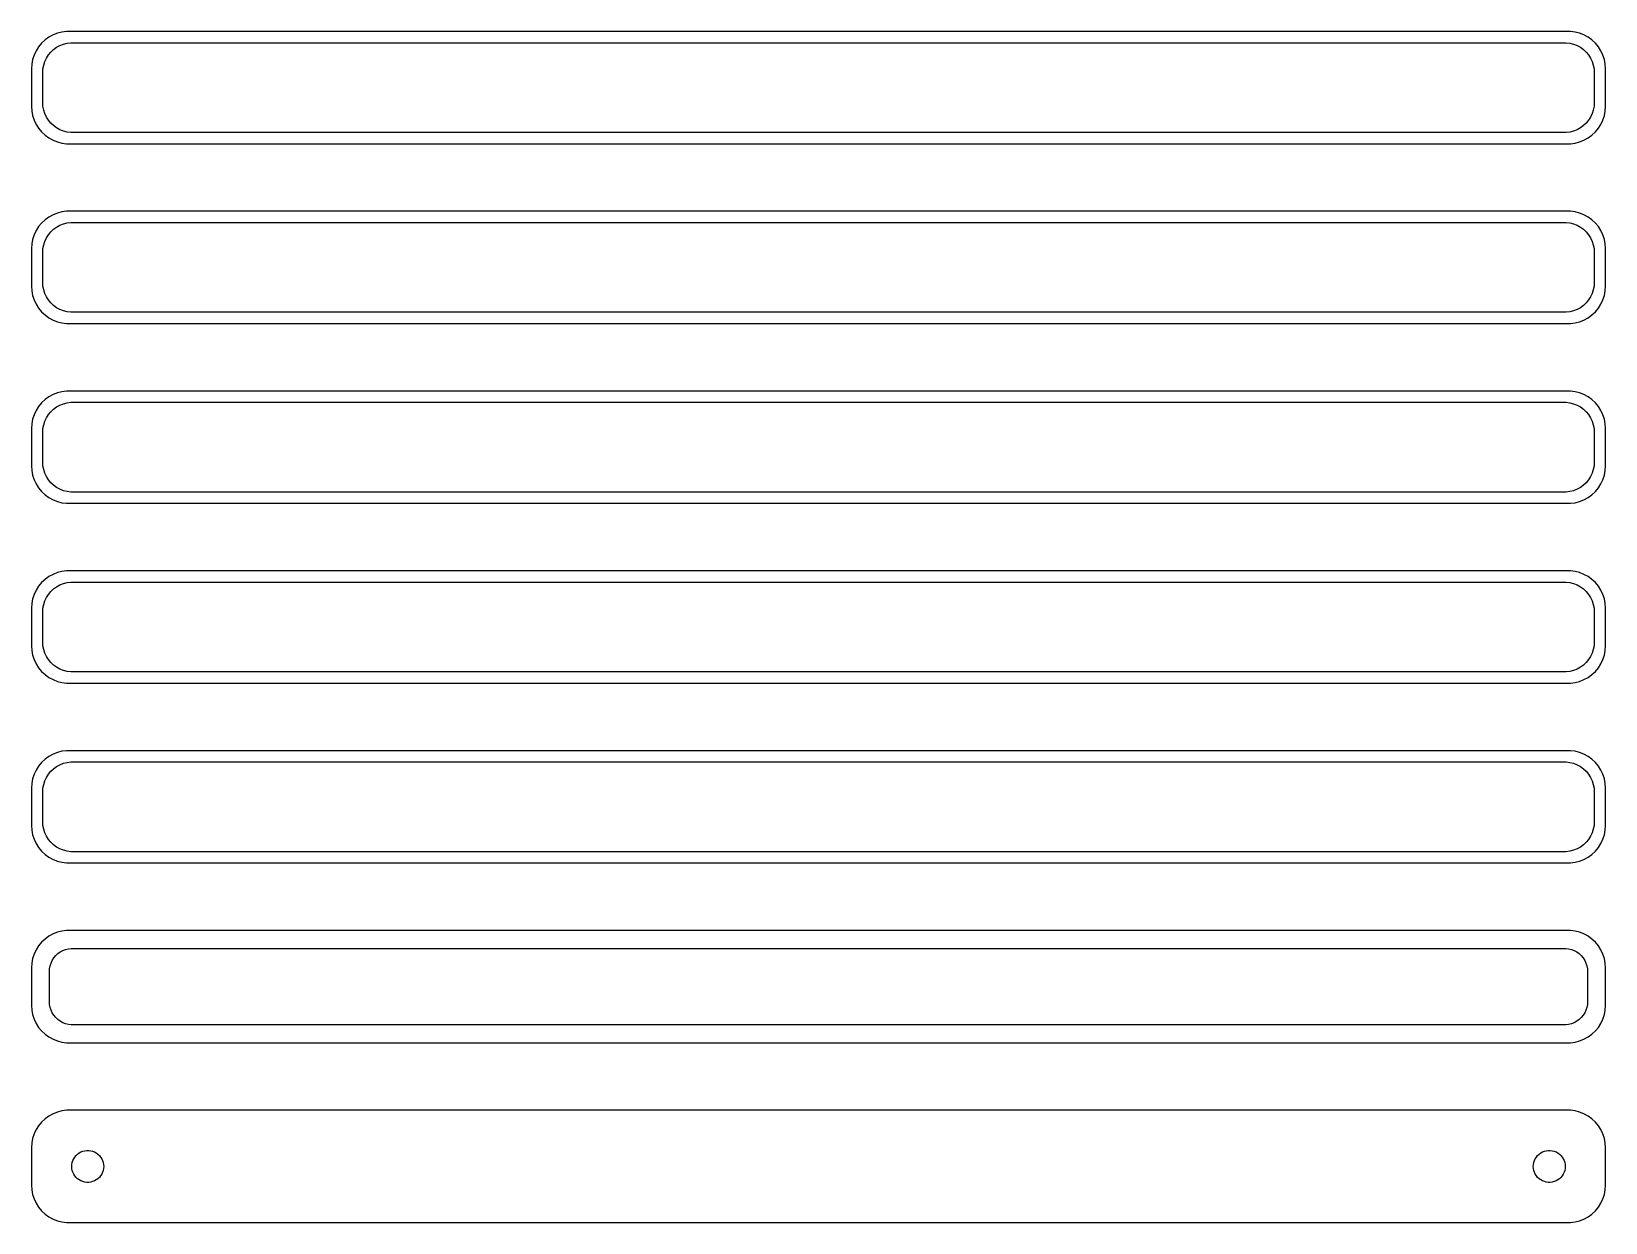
# Model space of a CAD drawing. Header units: metres. Extents: x -105 to 105, y 353 to 703.
# Drawn here: x -105 to 105, y 352.5 to 511.5 of the extents above; entities that cross this region are included whole.
import ezdxf

# ---------------------------------------------------------------- set-up
doc = ezdxf.new("R2010")
doc.units = ezdxf.units.M

msp = doc.modelspace()

# ---------------------------------------------------------------- linework, layer by layer
for p, q in [((-103.187, 510.353), (-103.645, 509.923)), ((-102.679, 510.722), (-103.187, 510.353)), ((-102.129, 511.024), (-102.679, 510.722)), ((-101.545, 511.255), (-102.129, 511.024)), ((-100.937, 511.411), (-101.545, 511.255)), ((-100.314, 511.49), (-100.937, 511.411)), ((100.314, 511.49), (-100.314, 511.49)), ((100.937, 511.411), (100.314, 511.49)), ((101.545, 511.255), (100.937, 511.411)), ((102.129, 511.024), (101.545, 511.255)), ((102.679, 510.722), (102.129, 511.024)), ((103.187, 510.353), (102.679, 510.722)), ((103.645, 509.923), (103.187, 510.353)), ((-104.649, 508.341), (-104.843, 507.743)), ((-104.382, 508.909), (-104.649, 508.341)), ((-104.045, 509.439), (-104.382, 508.909)), ((-103.645, 509.923), (-104.045, 509.439)), ((-103.005, 507.927), (-102.736, 508.351)), ((-102.736, 508.351), (-102.416, 508.738)), ((-102.416, 508.738), (-102.05, 509.082)), ((-102.05, 509.082), (-101.643, 509.377)), ((-101.643, 509.377), (-101.203, 509.619)), ((-101.203, 509.619), (-100.736, 509.804)), ((-100.736, 509.804), (-100.25, 509.929)), ((-100.25, 509.929), (-99.7512, 509.992)), ((-99.7512, 509.992), (99.7512, 509.992)), ((99.7512, 509.992), (100.25, 509.929)), ((100.25, 509.929), (100.736, 509.804)), ((100.736, 509.804), (101.203, 509.619)), ((101.203, 509.619), (101.643, 509.377)), ((101.643, 509.377), (102.05, 509.082)), ((102.05, 509.082), (102.416, 508.738)), ((102.416, 508.738), (102.736, 508.351)), ((102.736, 508.351), (103.005, 507.927)), ((104.045, 509.439), (103.645, 509.923)), ((104.382, 508.909), (104.045, 509.439)), ((104.649, 508.341), (104.382, 508.909)), ((104.843, 507.743), (104.649, 508.341)), ((-104.961, 507.127), (-105, 506.5)), ((-105, 506.5), (-105, 501.5)), ((-104.843, 507.743), (-104.961, 507.127)), ((-103.5, 506), (-103.468, 506.501)), ((-103.468, 506.501), (-103.374, 506.995)), ((-103.374, 506.995), (-103.219, 507.472)), ((-103.219, 507.472), (-103.005, 507.927)), ((103.005, 507.927), (103.219, 507.472)), ((103.219, 507.472), (103.374, 506.995)), ((103.374, 506.995), (103.468, 506.501)), ((103.468, 506.501), (103.5, 506)), ((104.961, 507.127), (104.843, 507.743)), ((105, 506.5), (104.961, 507.127)), ((105, 501.5), (105, 506.5)), ((-103.5, 502), (-103.5, 506)), ((103.5, 506), (103.5, 502)), ((-103.468, 501.499), (-103.5, 502)), ((103.5, 502), (103.468, 501.499)), ((-105, 501.5), (-104.961, 500.873)), ((-104.961, 500.873), (-104.843, 500.257)), ((-104.843, 500.257), (-104.649, 499.659)), ((-103.374, 501.005), (-103.468, 501.499)), ((-103.219, 500.528), (-103.374, 501.005)), ((-103.005, 500.073), (-103.219, 500.528)), ((-102.736, 499.649), (-103.005, 500.073)), ((103.005, 500.073), (102.736, 499.649)), ((103.219, 500.528), (103.005, 500.073)), ((103.374, 501.005), (103.219, 500.528)), ((103.468, 501.499), (103.374, 501.005)), ((104.649, 499.659), (104.843, 500.257)), ((104.843, 500.257), (104.961, 500.873)), ((104.961, 500.873), (105, 501.5)), ((-104.649, 499.659), (-104.382, 499.091)), ((-104.382, 499.091), (-104.045, 498.561)), ((-104.045, 498.561), (-103.645, 498.077)), ((-103.645, 498.077), (-103.187, 497.647)), ((-102.416, 499.262), (-102.736, 499.649)), ((-102.05, 498.918), (-102.416, 499.262)), ((-101.643, 498.623), (-102.05, 498.918)), ((-101.203, 498.381), (-101.643, 498.623)), ((-100.736, 498.196), (-101.203, 498.381)), ((-100.25, 498.071), (-100.736, 498.196)), ((-99.7512, 498.008), (-100.25, 498.071)), ((99.7512, 498.008), (-99.7512, 498.008)), ((100.25, 498.071), (99.7512, 498.008)), ((100.736, 498.196), (100.25, 498.071)), ((101.203, 498.381), (100.736, 498.196)), ((101.643, 498.623), (101.203, 498.381)), ((102.05, 498.918), (101.643, 498.623)), ((102.416, 499.262), (102.05, 498.918)), ((102.736, 499.649), (102.416, 499.262)), ((103.187, 497.647), (103.645, 498.077)), ((103.645, 498.077), (104.045, 498.561)), ((104.045, 498.561), (104.382, 499.091)), ((104.382, 499.091), (104.649, 499.659)), ((-103.187, 497.647), (-102.679, 497.278)), ((-102.679, 497.278), (-102.129, 496.976)), ((-102.129, 496.976), (-101.545, 496.745)), ((-101.545, 496.745), (-100.937, 496.589)), ((-100.937, 496.589), (-100.314, 496.51)), ((-100.314, 496.51), (100.314, 496.51)), ((100.314, 496.51), (100.937, 496.589)), ((100.937, 496.589), (101.545, 496.745)), ((101.545, 496.745), (102.129, 496.976)), ((102.129, 496.976), (102.679, 497.278)), ((102.679, 497.278), (103.187, 497.647)), ((-101.545, 487.255), (-102.129, 487.024)), ((-100.937, 487.411), (-101.545, 487.255)), ((-100.314, 487.49), (-100.937, 487.411)), ((100.314, 487.49), (-100.314, 487.49)), ((100.937, 487.411), (100.314, 487.49)), ((101.545, 487.255), (100.937, 487.411)), ((102.129, 487.024), (101.545, 487.255)), ((-104.045, 485.439), (-104.382, 484.909)), ((-103.645, 485.923), (-104.045, 485.439)), ((-103.187, 486.353), (-103.645, 485.923)), ((-102.679, 486.722), (-103.187, 486.353)), ((-102.129, 487.024), (-102.679, 486.722)), ((-102.05, 485.082), (-101.643, 485.377)), ((-101.643, 485.377), (-101.203, 485.619)), ((-101.203, 485.619), (-100.736, 485.804)), ((-100.736, 485.804), (-100.25, 485.929)), ((-100.25, 485.929), (-99.7512, 485.992)), ((-99.7512, 485.992), (99.7512, 485.992)), ((99.7512, 485.992), (100.25, 485.929)), ((100.25, 485.929), (100.736, 485.804)), ((100.736, 485.804), (101.203, 485.619)), ((101.203, 485.619), (101.643, 485.377)), ((101.643, 485.377), (102.05, 485.082)), ((102.679, 486.722), (102.129, 487.024)), ((103.187, 486.353), (102.679, 486.722)), ((103.645, 485.923), (103.187, 486.353)), ((104.045, 485.439), (103.645, 485.923)), ((104.382, 484.909), (104.045, 485.439)), ((-104.961, 483.127), (-105, 482.5)), ((-104.843, 483.743), (-104.961, 483.127)), ((-104.649, 484.341), (-104.843, 483.743)), ((-104.382, 484.909), (-104.649, 484.341)), ((-103.374, 482.995), (-103.219, 483.472)), ((-103.219, 483.472), (-103.005, 483.927)), ((-103.005, 483.927), (-102.736, 484.351)), ((-102.736, 484.351), (-102.416, 484.738)), ((-102.416, 484.738), (-102.05, 485.082)), ((102.05, 485.082), (102.416, 484.738)), ((102.416, 484.738), (102.736, 484.351)), ((102.736, 484.351), (103.005, 483.927)), ((103.005, 483.927), (103.219, 483.472)), ((103.219, 483.472), (103.374, 482.995)), ((104.649, 484.341), (104.382, 484.909)), ((104.843, 483.743), (104.649, 484.341)), ((104.961, 483.127), (104.843, 483.743)), ((105, 482.5), (104.961, 483.127)), ((-105, 482.5), (-105, 477.5)), ((-103.5, 482), (-103.468, 482.501)), ((-103.5, 478), (-103.5, 482)), ((-103.468, 482.501), (-103.374, 482.995)), ((103.374, 482.995), (103.468, 482.501)), ((103.468, 482.501), (103.5, 482)), ((103.5, 482), (103.5, 478)), ((105, 477.5), (105, 482.5)), ((-105, 477.5), (-104.961, 476.873)), ((-104.961, 476.873), (-104.843, 476.257)), ((-103.468, 477.499), (-103.5, 478)), ((-103.374, 477.005), (-103.468, 477.499)), ((-103.219, 476.528), (-103.374, 477.005)), ((103.374, 477.005), (103.219, 476.528)), ((103.468, 477.499), (103.374, 477.005)), ((103.5, 478), (103.468, 477.499)), ((104.843, 476.257), (104.961, 476.873)), ((104.961, 476.873), (105, 477.5)), ((-104.843, 476.257), (-104.649, 475.659)), ((-104.649, 475.659), (-104.382, 475.091)), ((-104.382, 475.091), (-104.045, 474.561)), ((-103.005, 476.073), (-103.219, 476.528)), ((-102.736, 475.649), (-103.005, 476.073)), ((-102.416, 475.262), (-102.736, 475.649)), ((-102.05, 474.918), (-102.416, 475.262)), ((-101.643, 474.623), (-102.05, 474.918)), ((-101.203, 474.381), (-101.643, 474.623)), ((101.643, 474.623), (101.203, 474.381)), ((102.05, 474.918), (101.643, 474.623)), ((102.416, 475.262), (102.05, 474.918)), ((102.736, 475.649), (102.416, 475.262)), ((103.005, 476.073), (102.736, 475.649)), ((103.219, 476.528), (103.005, 476.073)), ((104.045, 474.561), (104.382, 475.091)), ((104.382, 475.091), (104.649, 475.659)), ((104.649, 475.659), (104.843, 476.257)), ((-104.045, 474.561), (-103.645, 474.077)), ((-103.645, 474.077), (-103.187, 473.647)), ((-103.187, 473.647), (-102.679, 473.278)), ((-102.679, 473.278), (-102.129, 472.976)), ((-102.129, 472.976), (-101.545, 472.745)), ((-101.545, 472.745), (-100.937, 472.589)), ((-100.736, 474.196), (-101.203, 474.381)), ((-100.937, 472.589), (-100.314, 472.51)), ((-100.25, 474.071), (-100.736, 474.196)), ((-100.314, 472.51), (100.314, 472.51)), ((-99.7512, 474.008), (-100.25, 474.071)), ((99.7512, 474.008), (-99.7512, 474.008)), ((100.25, 474.071), (99.7512, 474.008)), ((100.736, 474.196), (100.25, 474.071)), ((100.314, 472.51), (100.937, 472.589)), ((101.203, 474.381), (100.736, 474.196)), ((100.937, 472.589), (101.545, 472.745)), ((101.545, 472.745), (102.129, 472.976)), ((102.129, 472.976), (102.679, 473.278)), ((102.679, 473.278), (103.187, 473.647)), ((103.187, 473.647), (103.645, 474.077)), ((103.645, 474.077), (104.045, 474.561)), ((-103.187, 462.353), (-103.645, 461.923)), ((-102.679, 462.722), (-103.187, 462.353)), ((-102.129, 463.024), (-102.679, 462.722)), ((-101.545, 463.255), (-102.129, 463.024)), ((-100.937, 463.411), (-101.545, 463.255)), ((-100.314, 463.49), (-100.937, 463.411)), ((100.314, 463.49), (-100.314, 463.49)), ((100.937, 463.411), (100.314, 463.49)), ((101.545, 463.255), (100.937, 463.411)), ((102.129, 463.024), (101.545, 463.255)), ((102.679, 462.722), (102.129, 463.024)), ((103.187, 462.353), (102.679, 462.722)), ((103.645, 461.923), (103.187, 462.353)), ((-104.649, 460.341), (-104.843, 459.743)), ((-104.382, 460.909), (-104.649, 460.341)), ((-104.045, 461.439), (-104.382, 460.909)), ((-103.645, 461.923), (-104.045, 461.439)), ((-103.219, 459.472), (-103.005, 459.927)), ((-103.005, 459.927), (-102.736, 460.351)), ((-102.736, 460.351), (-102.416, 460.738)), ((-102.416, 460.738), (-102.05, 461.082)), ((-102.05, 461.082), (-101.643, 461.377)), ((-101.643, 461.377), (-101.203, 461.619)), ((-101.203, 461.619), (-100.736, 461.804)), ((-100.736, 461.804), (-100.25, 461.929)), ((-100.25, 461.929), (-99.7512, 461.992)), ((-99.7512, 461.992), (99.7512, 461.992)), ((99.7512, 461.992), (100.25, 461.929)), ((100.25, 461.929), (100.736, 461.804)), ((100.736, 461.804), (101.203, 461.619)), ((101.203, 461.619), (101.643, 461.377)), ((101.643, 461.377), (102.05, 461.082)), ((102.05, 461.082), (102.416, 460.738)), ((102.416, 460.738), (102.736, 460.351)), ((102.736, 460.351), (103.005, 459.927)), ((103.005, 459.927), (103.219, 459.472)), ((104.045, 461.439), (103.645, 461.923)), ((104.382, 460.909), (104.045, 461.439)), ((104.649, 460.341), (104.382, 460.909)), ((104.843, 459.743), (104.649, 460.341)), ((-104.961, 459.127), (-105, 458.5)), ((-105, 458.5), (-105, 453.5)), ((-104.843, 459.743), (-104.961, 459.127)), ((-103.5, 458), (-103.468, 458.501)), ((-103.5, 454), (-103.5, 458)), ((-103.468, 458.501), (-103.374, 458.995)), ((-103.374, 458.995), (-103.219, 459.472)), ((103.219, 459.472), (103.374, 458.995)), ((103.374, 458.995), (103.468, 458.501)), ((103.468, 458.501), (103.5, 458)), ((103.5, 458), (103.5, 454)), ((104.961, 459.127), (104.843, 459.743)), ((105, 458.5), (104.961, 459.127)), ((105, 453.5), (105, 458.5)), ((-103.468, 453.499), (-103.5, 454)), ((103.5, 454), (103.468, 453.499)), ((-105, 453.5), (-104.961, 452.873)), ((-104.961, 452.873), (-104.843, 452.257)), ((-104.843, 452.257), (-104.649, 451.659)), ((-104.649, 451.659), (-104.382, 451.091)), ((-103.374, 453.005), (-103.468, 453.499)), ((-103.219, 452.528), (-103.374, 453.005)), ((-103.005, 452.073), (-103.219, 452.528)), ((-102.736, 451.649), (-103.005, 452.073)), ((-102.416, 451.262), (-102.736, 451.649)), ((102.736, 451.649), (102.416, 451.262)), ((103.005, 452.073), (102.736, 451.649)), ((103.219, 452.528), (103.005, 452.073)), ((103.374, 453.005), (103.219, 452.528)), ((103.468, 453.499), (103.374, 453.005)), ((104.382, 451.091), (104.649, 451.659)), ((104.649, 451.659), (104.843, 452.257)), ((104.843, 452.257), (104.961, 452.873)), ((104.961, 452.873), (105, 453.5)), ((-104.382, 451.091), (-104.045, 450.561)), ((-104.045, 450.561), (-103.645, 450.077)), ((-103.645, 450.077), (-103.187, 449.647)), ((-103.187, 449.647), (-102.679, 449.278)), ((-102.05, 450.918), (-102.416, 451.262)), ((-101.643, 450.623), (-102.05, 450.918)), ((-101.203, 450.381), (-101.643, 450.623)), ((-100.736, 450.196), (-101.203, 450.381)), ((-100.25, 450.071), (-100.736, 450.196)), ((-99.7512, 450.008), (-100.25, 450.071)), ((99.7512, 450.008), (-99.7512, 450.008)), ((100.25, 450.071), (99.7512, 450.008)), ((100.736, 450.196), (100.25, 450.071)), ((101.203, 450.381), (100.736, 450.196)), ((101.643, 450.623), (101.203, 450.381)), ((102.05, 450.918), (101.643, 450.623)), ((102.416, 451.262), (102.05, 450.918)), ((102.679, 449.278), (103.187, 449.647)), ((103.187, 449.647), (103.645, 450.077)), ((103.645, 450.077), (104.045, 450.561)), ((104.045, 450.561), (104.382, 451.091)), ((-102.679, 449.278), (-102.129, 448.976)), ((-102.129, 448.976), (-101.545, 448.745)), ((-101.545, 448.745), (-100.937, 448.589)), ((-100.937, 448.589), (-100.314, 448.51)), ((-100.314, 448.51), (100.314, 448.51)), ((100.314, 448.51), (100.937, 448.589)), ((100.937, 448.589), (101.545, 448.745)), ((101.545, 448.745), (102.129, 448.976)), ((102.129, 448.976), (102.679, 449.278)), ((-102.129, 439.024), (-102.679, 438.722)), ((-101.545, 439.255), (-102.129, 439.024)), ((-100.937, 439.411), (-101.545, 439.255)), ((-100.314, 439.49), (-100.937, 439.411)), ((100.314, 439.49), (-100.314, 439.49)), ((100.937, 439.411), (100.314, 439.49)), ((101.545, 439.255), (100.937, 439.411)), ((102.129, 439.024), (101.545, 439.255)), ((102.679, 438.722), (102.129, 439.024)), ((-104.382, 436.909), (-104.649, 436.341)), ((-104.045, 437.439), (-104.382, 436.909)), ((-103.645, 437.923), (-104.045, 437.439)), ((-103.187, 438.353), (-103.645, 437.923)), ((-102.679, 438.722), (-103.187, 438.353)), ((-102.416, 436.738), (-102.05, 437.082)), ((-102.05, 437.082), (-101.643, 437.377)), ((-101.643, 437.377), (-101.203, 437.619)), ((-101.203, 437.619), (-100.736, 437.804)), ((-100.736, 437.804), (-100.25, 437.929)), ((-100.25, 437.929), (-99.7512, 437.992)), ((-99.7512, 437.992), (99.7512, 437.992)), ((99.7512, 437.992), (100.25, 437.929)), ((100.25, 437.929), (100.736, 437.804)), ((100.736, 437.804), (101.203, 437.619)), ((101.203, 437.619), (101.643, 437.377)), ((101.643, 437.377), (102.05, 437.082)), ((102.05, 437.082), (102.416, 436.738)), ((103.187, 438.353), (102.679, 438.722)), ((103.645, 437.923), (103.187, 438.353)), ((104.045, 437.439), (103.645, 437.923)), ((104.382, 436.909), (104.045, 437.439)), ((104.649, 436.341), (104.382, 436.909)), ((-104.961, 435.127), (-105, 434.5)), ((-104.843, 435.743), (-104.961, 435.127)), ((-104.649, 436.341), (-104.843, 435.743)), ((-103.468, 434.501), (-103.374, 434.995)), ((-103.374, 434.995), (-103.219, 435.472)), ((-103.219, 435.472), (-103.005, 435.927)), ((-103.005, 435.927), (-102.736, 436.351)), ((-102.736, 436.351), (-102.416, 436.738)), ((102.416, 436.738), (102.736, 436.351)), ((102.736, 436.351), (103.005, 435.927)), ((103.005, 435.927), (103.219, 435.472)), ((103.219, 435.472), (103.374, 434.995)), ((103.374, 434.995), (103.468, 434.501)), ((104.843, 435.743), (104.649, 436.341)), ((104.961, 435.127), (104.843, 435.743)), ((105, 434.5), (104.961, 435.127)), ((-105, 434.5), (-105, 429.5)), ((-103.5, 434), (-103.468, 434.501)), ((-103.5, 430), (-103.5, 434)), ((103.468, 434.501), (103.5, 434)), ((103.5, 434), (103.5, 430)), ((105, 429.5), (105, 434.5)), ((-105, 429.5), (-104.961, 428.873)), ((-104.961, 428.873), (-104.843, 428.257)), ((-103.468, 429.499), (-103.5, 430)), ((-103.374, 429.005), (-103.468, 429.499)), ((-103.219, 428.528), (-103.374, 429.005)), ((-103.005, 428.073), (-103.219, 428.528)), ((103.219, 428.528), (103.005, 428.073)), ((103.374, 429.005), (103.219, 428.528)), ((103.468, 429.499), (103.374, 429.005)), ((103.5, 430), (103.468, 429.499)), ((104.843, 428.257), (104.961, 428.873)), ((104.961, 428.873), (105, 429.5)), ((-104.843, 428.257), (-104.649, 427.659)), ((-104.649, 427.659), (-104.382, 427.091)), ((-104.382, 427.091), (-104.045, 426.561)), ((-104.045, 426.561), (-103.645, 426.077)), ((-102.736, 427.649), (-103.005, 428.073)), ((-102.416, 427.262), (-102.736, 427.649)), ((-102.05, 426.918), (-102.416, 427.262)), ((-101.643, 426.623), (-102.05, 426.918)), ((-101.203, 426.381), (-101.643, 426.623)), ((-100.736, 426.196), (-101.203, 426.381)), ((101.203, 426.381), (100.736, 426.196)), ((101.643, 426.623), (101.203, 426.381)), ((102.05, 426.918), (101.643, 426.623)), ((102.416, 427.262), (102.05, 426.918)), ((102.736, 427.649), (102.416, 427.262)), ((103.005, 428.073), (102.736, 427.649)), ((103.645, 426.077), (104.045, 426.561)), ((104.045, 426.561), (104.382, 427.091)), ((104.382, 427.091), (104.649, 427.659)), ((104.649, 427.659), (104.843, 428.257)), ((-103.645, 426.077), (-103.187, 425.647)), ((-103.187, 425.647), (-102.679, 425.278)), ((-102.679, 425.278), (-102.129, 424.976)), ((-102.129, 424.976), (-101.545, 424.745)), ((-101.545, 424.745), (-100.937, 424.589)), ((-100.937, 424.589), (-100.314, 424.51)), ((-100.25, 426.071), (-100.736, 426.196)), ((-100.314, 424.51), (100.314, 424.51)), ((-99.7512, 426.008), (-100.25, 426.071)), ((99.7512, 426.008), (-99.7512, 426.008)), ((100.25, 426.071), (99.7512, 426.008)), ((100.736, 426.196), (100.25, 426.071)), ((100.314, 424.51), (100.937, 424.589)), ((100.937, 424.589), (101.545, 424.745)), ((101.545, 424.745), (102.129, 424.976)), ((102.129, 424.976), (102.679, 425.278)), ((102.679, 425.278), (103.187, 425.647)), ((103.187, 425.647), (103.645, 426.077)), ((-103.645, 413.923), (-104.045, 413.439)), ((-103.187, 414.353), (-103.645, 413.923)), ((-102.679, 414.722), (-103.187, 414.353)), ((-102.129, 415.024), (-102.679, 414.722)), ((-101.545, 415.255), (-102.129, 415.024)), ((-100.937, 415.411), (-101.545, 415.255)), ((-101.203, 413.619), (-100.736, 413.804)), ((-100.314, 415.49), (-100.937, 415.411)), ((-100.736, 413.804), (-100.25, 413.929)), ((100.314, 415.49), (-100.314, 415.49)), ((-100.25, 413.929), (-99.7512, 413.992)), ((-99.7512, 413.992), (99.7512, 413.992)), ((99.7512, 413.992), (100.25, 413.929)), ((100.25, 413.929), (100.736, 413.804)), ((100.937, 415.411), (100.314, 415.49)), ((100.736, 413.804), (101.203, 413.619)), ((101.545, 415.255), (100.937, 415.411)), ((102.129, 415.024), (101.545, 415.255)), ((102.679, 414.722), (102.129, 415.024)), ((103.187, 414.353), (102.679, 414.722)), ((103.645, 413.923), (103.187, 414.353)), ((104.045, 413.439), (103.645, 413.923)), ((-104.843, 411.743), (-104.961, 411.127)), ((-104.649, 412.341), (-104.843, 411.743)), ((-104.382, 412.909), (-104.649, 412.341)), ((-104.045, 413.439), (-104.382, 412.909)), ((-103.219, 411.472), (-103.005, 411.927)), ((-103.005, 411.927), (-102.736, 412.351)), ((-102.736, 412.351), (-102.416, 412.738)), ((-102.416, 412.738), (-102.05, 413.082)), ((-102.05, 413.082), (-101.643, 413.377)), ((-101.643, 413.377), (-101.203, 413.619)), ((101.203, 413.619), (101.643, 413.377)), ((101.643, 413.377), (102.05, 413.082)), ((102.05, 413.082), (102.416, 412.738)), ((102.416, 412.738), (102.736, 412.351)), ((102.736, 412.351), (103.005, 411.927)), ((103.005, 411.927), (103.219, 411.472)), ((104.382, 412.909), (104.045, 413.439)), ((104.649, 412.341), (104.382, 412.909)), ((104.843, 411.743), (104.649, 412.341)), ((104.961, 411.127), (104.843, 411.743)), ((-104.961, 411.127), (-105, 410.5)), ((-105, 410.5), (-105, 405.5)), ((-103.5, 410), (-103.468, 410.501)), ((-103.5, 406), (-103.5, 410)), ((-103.468, 410.501), (-103.374, 410.995)), ((-103.374, 410.995), (-103.219, 411.472)), ((103.219, 411.472), (103.374, 410.995)), ((103.374, 410.995), (103.468, 410.501)), ((103.468, 410.501), (103.5, 410)), ((103.5, 410), (103.5, 406)), ((105, 410.5), (104.961, 411.127)), ((105, 405.5), (105, 410.5)), ((-105, 405.5), (-104.961, 404.873)), ((-103.468, 405.499), (-103.5, 406)), ((-103.374, 405.005), (-103.468, 405.499)), ((103.468, 405.499), (103.374, 405.005)), ((103.5, 406), (103.468, 405.499)), ((104.961, 404.873), (105, 405.5)), ((-104.961, 404.873), (-104.843, 404.257)), ((-104.843, 404.257), (-104.649, 403.659)), ((-104.649, 403.659), (-104.382, 403.091)), ((-103.219, 404.528), (-103.374, 405.005)), ((-103.005, 404.073), (-103.219, 404.528)), ((-102.736, 403.649), (-103.005, 404.073)), ((-102.416, 403.262), (-102.736, 403.649)), ((-102.05, 402.918), (-102.416, 403.262)), ((102.416, 403.262), (102.05, 402.918)), ((102.736, 403.649), (102.416, 403.262)), ((103.005, 404.073), (102.736, 403.649)), ((103.219, 404.528), (103.005, 404.073)), ((103.374, 405.005), (103.219, 404.528)), ((104.382, 403.091), (104.649, 403.659)), ((104.649, 403.659), (104.843, 404.257)), ((104.843, 404.257), (104.961, 404.873)), ((-104.382, 403.091), (-104.045, 402.561)), ((-104.045, 402.561), (-103.645, 402.077)), ((-103.645, 402.077), (-103.187, 401.647)), ((-103.187, 401.647), (-102.679, 401.278)), ((-102.679, 401.278), (-102.129, 400.976)), ((-101.643, 402.623), (-102.05, 402.918)), ((-101.203, 402.381), (-101.643, 402.623)), ((-100.736, 402.196), (-101.203, 402.381)), ((-100.25, 402.071), (-100.736, 402.196)), ((-99.7512, 402.008), (-100.25, 402.071)), ((99.7512, 402.008), (-99.7512, 402.008)), ((100.25, 402.071), (99.7512, 402.008)), ((100.736, 402.196), (100.25, 402.071)), ((101.203, 402.381), (100.736, 402.196)), ((101.643, 402.623), (101.203, 402.381)), ((102.05, 402.918), (101.643, 402.623)), ((102.129, 400.976), (102.679, 401.278)), ((102.679, 401.278), (103.187, 401.647)), ((103.187, 401.647), (103.645, 402.077)), ((103.645, 402.077), (104.045, 402.561)), ((104.045, 402.561), (104.382, 403.091)), ((-102.129, 400.976), (-101.545, 400.745)), ((-101.545, 400.745), (-100.937, 400.589)), ((-100.937, 400.589), (-100.314, 400.51)), ((-100.314, 400.51), (100.314, 400.51)), ((100.314, 400.51), (100.937, 400.589)), ((100.937, 400.589), (101.545, 400.745)), ((101.545, 400.745), (102.129, 400.976)), ((-102.679, 390.722), (-103.187, 390.353)), ((-102.129, 391.024), (-102.679, 390.722)), ((-101.545, 391.255), (-102.129, 391.024)), ((-100.937, 391.411), (-101.545, 391.255)), ((-100.314, 391.49), (-100.937, 391.411)), ((100.314, 391.49), (-100.314, 391.49)), ((100.937, 391.411), (100.314, 391.49)), ((101.545, 391.255), (100.937, 391.411)), ((102.129, 391.024), (101.545, 391.255)), ((102.679, 390.722), (102.129, 391.024)), ((103.187, 390.353), (102.679, 390.722)), ((-104.382, 388.909), (-104.649, 388.341)), ((-104.045, 389.439), (-104.382, 388.909)), ((-103.645, 389.923), (-104.045, 389.439)), ((-103.187, 390.353), (-103.645, 389.923)), ((-101.484, 388.399), (-101.168, 388.628)), ((-101.168, 388.628), (-100.825, 388.817)), ((-100.825, 388.817), (-100.462, 388.961)), ((-100.462, 388.961), (-100.083, 389.058)), ((-100.083, 389.058), (-99.6955, 389.107)), ((-99.6955, 389.107), (99.6955, 389.107)), ((99.6955, 389.107), (100.083, 389.058)), ((100.083, 389.058), (100.462, 388.961)), ((100.462, 388.961), (100.825, 388.817)), ((100.825, 388.817), (101.168, 388.628)), ((101.168, 388.628), (101.484, 388.399)), ((103.645, 389.923), (103.187, 390.353)), ((104.045, 389.439), (103.645, 389.923)), ((104.382, 388.909), (104.045, 389.439)), ((104.649, 388.341), (104.382, 388.909)), ((-104.961, 387.127), (-105, 386.5)), ((-105, 386.5), (-105, 381.5)), ((-104.843, 387.743), (-104.961, 387.127)), ((-104.649, 388.341), (-104.843, 387.743)), ((-102.588, 386.39), (-102.515, 386.774)), ((-102.515, 386.774), (-102.394, 387.146)), ((-102.394, 387.146), (-102.228, 387.5)), ((-102.228, 387.5), (-102.018, 387.83)), ((-102.018, 387.83), (-101.769, 388.131)), ((-101.769, 388.131), (-101.484, 388.399)), ((101.484, 388.399), (101.769, 388.131)), ((101.769, 388.131), (102.018, 387.83)), ((102.018, 387.83), (102.228, 387.5)), ((102.228, 387.5), (102.394, 387.146)), ((102.394, 387.146), (102.515, 386.774)), ((102.515, 386.774), (102.588, 386.39)), ((104.843, 387.743), (104.649, 388.341)), ((104.961, 387.127), (104.843, 387.743)), ((105, 386.5), (104.961, 387.127)), ((105, 381.5), (105, 386.5)), ((-102.613, 386), (-102.588, 386.39)), ((-102.613, 382), (-102.613, 386)), ((102.588, 386.39), (102.613, 386)), ((102.613, 386), (102.613, 382)), ((-105, 381.5), (-104.961, 380.873)), ((-104.961, 380.873), (-104.843, 380.257)), ((-104.843, 380.257), (-104.649, 379.659)), ((-102.588, 381.61), (-102.613, 382)), ((-102.515, 381.226), (-102.588, 381.61)), ((-102.394, 380.854), (-102.515, 381.226)), ((-102.228, 380.5), (-102.394, 380.854)), ((-102.018, 380.17), (-102.228, 380.5)), ((-101.769, 379.869), (-102.018, 380.17)), ((102.018, 380.17), (101.769, 379.869)), ((102.228, 380.5), (102.018, 380.17)), ((102.394, 380.854), (102.228, 380.5)), ((102.515, 381.226), (102.394, 380.854)), ((102.588, 381.61), (102.515, 381.226)), ((102.613, 382), (102.588, 381.61)), ((104.649, 379.659), (104.843, 380.257)), ((104.843, 380.257), (104.961, 380.873)), ((104.961, 380.873), (105, 381.5)), ((-104.649, 379.659), (-104.382, 379.091)), ((-104.382, 379.091), (-104.045, 378.561)), ((-104.045, 378.561), (-103.645, 378.077)), ((-103.645, 378.077), (-103.187, 377.647)), ((-101.484, 379.601), (-101.769, 379.869)), ((-101.168, 379.372), (-101.484, 379.601)), ((-100.825, 379.183), (-101.168, 379.372)), ((-100.462, 379.039), (-100.825, 379.183)), ((-100.083, 378.942), (-100.462, 379.039)), ((-99.6955, 378.893), (-100.083, 378.942)), ((99.6955, 378.893), (-99.6955, 378.893)), ((100.083, 378.942), (99.6955, 378.893)), ((100.462, 379.039), (100.083, 378.942)), ((100.825, 379.183), (100.462, 379.039)), ((101.168, 379.372), (100.825, 379.183)), ((101.484, 379.601), (101.168, 379.372)), ((101.769, 379.869), (101.484, 379.601)), ((103.187, 377.647), (103.645, 378.077)), ((103.645, 378.077), (104.045, 378.561)), ((104.045, 378.561), (104.382, 379.091)), ((104.382, 379.091), (104.649, 379.659)), ((-103.187, 377.647), (-102.679, 377.278)), ((-102.679, 377.278), (-102.129, 376.976)), ((-102.129, 376.976), (-101.545, 376.745)), ((-101.545, 376.745), (-100.937, 376.589)), ((-100.937, 376.589), (-100.314, 376.51)), ((-100.314, 376.51), (100.314, 376.51)), ((100.314, 376.51), (100.937, 376.589)), ((100.937, 376.589), (101.545, 376.745)), ((101.545, 376.745), (102.129, 376.976)), ((102.129, 376.976), (102.679, 377.278)), ((102.679, 377.278), (103.187, 377.647)), ((-104.045, 365.439), (-104.382, 364.909)), ((-103.645, 365.923), (-104.045, 365.439)), ((-103.187, 366.353), (-103.645, 365.923)), ((-102.679, 366.722), (-103.187, 366.353)), ((-102.129, 367.024), (-102.679, 366.722)), ((-101.545, 367.255), (-102.129, 367.024)), ((-100.937, 367.411), (-101.545, 367.255)), ((-100.314, 367.49), (-100.937, 367.411)), ((100.314, 367.49), (-100.314, 367.49)), ((100.937, 367.411), (100.314, 367.49)), ((101.545, 367.255), (100.937, 367.411)), ((102.129, 367.024), (101.545, 367.255)), ((102.679, 366.722), (102.129, 367.024)), ((103.187, 366.353), (102.679, 366.722)), ((103.645, 365.923), (103.187, 366.353)), ((104.045, 365.439), (103.645, 365.923)), ((104.382, 364.909), (104.045, 365.439)), ((-104.843, 363.743), (-104.961, 363.127)), ((-104.649, 364.341), (-104.843, 363.743)), ((-104.382, 364.909), (-104.649, 364.341)), ((104.649, 364.341), (104.382, 364.909)), ((104.843, 363.743), (104.649, 364.341)), ((104.961, 363.127), (104.843, 363.743)), ((-104.961, 363.127), (-105, 362.5)), ((-105, 362.5), (-105, 357.5)), ((-99.3712, 361.029), (-99.2275, 361.255)), ((-99.2275, 361.255), (-99.0566, 361.462)), ((-99.0566, 361.462), (-98.8611, 361.645)), ((-98.8611, 361.645), (-98.6441, 361.803)), ((-98.6441, 361.803), (-98.4092, 361.932)), ((-98.4092, 361.932), (-98.1598, 362.031)), ((-98.1598, 362.031), (-97.9001, 362.097)), ((-97.9001, 362.097), (-97.6341, 362.131)), ((-97.6341, 362.131), (-97.3659, 362.131)), ((-97.3659, 362.131), (-97.0999, 362.097)), ((-97.0999, 362.097), (-96.8401, 362.031)), ((-96.8401, 362.031), (-96.5908, 361.932)), ((-96.5908, 361.932), (-96.3559, 361.803)), ((-96.3559, 361.803), (-96.1389, 361.645)), ((-96.1389, 361.645), (-95.9434, 361.462)), ((-95.9434, 361.462), (-95.7725, 361.255)), ((-95.7725, 361.255), (-95.6288, 361.029)), ((95.6288, 361.029), (95.7725, 361.255)), ((95.7725, 361.255), (95.9434, 361.462)), ((95.9434, 361.462), (96.1389, 361.645)), ((96.1389, 361.645), (96.3559, 361.803)), ((96.3559, 361.803), (96.5908, 361.932)), ((96.5908, 361.932), (96.8401, 362.031)), ((96.8401, 362.031), (97.0999, 362.097)), ((97.0999, 362.097), (97.3659, 362.131)), ((97.3659, 362.131), (97.6341, 362.131)), ((97.6341, 362.131), (97.9001, 362.097)), ((97.9001, 362.097), (98.1598, 362.031)), ((98.1598, 362.031), (98.4092, 361.932)), ((98.4092, 361.932), (98.6441, 361.803)), ((98.6441, 361.803), (98.8611, 361.645)), ((98.8611, 361.645), (99.0566, 361.462)), ((99.0566, 361.462), (99.2275, 361.255)), ((99.2275, 361.255), (99.3712, 361.029)), ((105, 362.5), (104.961, 363.127)), ((105, 357.5), (105, 362.5)), ((-99.6353, 360), (-99.6185, 360.268)), ((-99.6185, 359.732), (-99.6353, 360)), ((-99.6185, 360.268), (-99.5682, 360.531)), ((-99.5682, 359.469), (-99.6185, 359.732)), ((-99.5682, 360.531), (-99.4853, 360.786)), ((-99.4853, 359.214), (-99.5682, 359.469)), ((-99.4853, 360.786), (-99.3712, 361.029)), ((-99.3712, 358.971), (-99.4853, 359.214)), ((-95.6288, 361.029), (-95.5146, 360.786)), ((-95.5146, 359.214), (-95.6288, 358.971)), ((-95.5146, 360.786), (-95.4318, 360.531)), ((-95.4318, 359.469), (-95.5146, 359.214)), ((-95.4318, 360.531), (-95.3815, 360.268)), ((-95.3815, 359.732), (-95.4318, 359.469)), ((-95.3815, 360.268), (-95.3647, 360)), ((-95.3647, 360), (-95.3815, 359.732)), ((95.3647, 360), (95.3815, 360.268)), ((95.3815, 359.732), (95.3647, 360)), ((95.3815, 360.268), (95.4318, 360.531)), ((95.4318, 359.469), (95.3815, 359.732)), ((95.4318, 360.531), (95.5146, 360.786)), ((95.5146, 359.214), (95.4318, 359.469)), ((95.5146, 360.786), (95.6288, 361.029)), ((95.6288, 358.971), (95.5146, 359.214)), ((99.3712, 361.029), (99.4853, 360.786)), ((99.4853, 359.214), (99.3712, 358.971)), ((99.4853, 360.786), (99.5682, 360.531)), ((99.5682, 359.469), (99.4853, 359.214)), ((99.5682, 360.531), (99.6185, 360.268)), ((99.6185, 359.732), (99.5682, 359.469)), ((99.6185, 360.268), (99.6353, 360)), ((99.6353, 360), (99.6185, 359.732)), ((-105, 357.5), (-104.961, 356.873)), ((-99.2275, 358.745), (-99.3712, 358.971)), ((-99.0566, 358.538), (-99.2275, 358.745)), ((-98.8611, 358.355), (-99.0566, 358.538)), ((-98.6441, 358.197), (-98.8611, 358.355)), ((-98.4092, 358.068), (-98.6441, 358.197)), ((-98.1598, 357.969), (-98.4092, 358.068)), ((-97.9001, 357.903), (-98.1598, 357.969)), ((-97.6341, 357.869), (-97.9001, 357.903)), ((-97.3659, 357.869), (-97.6341, 357.869)), ((-97.0999, 357.903), (-97.3659, 357.869)), ((-96.8401, 357.969), (-97.0999, 357.903)), ((-96.5908, 358.068), (-96.8401, 357.969)), ((-96.3559, 358.197), (-96.5908, 358.068)), ((-96.1389, 358.355), (-96.3559, 358.197)), ((-95.9434, 358.538), (-96.1389, 358.355)), ((-95.7725, 358.745), (-95.9434, 358.538)), ((-95.6288, 358.971), (-95.7725, 358.745)), ((95.7725, 358.745), (95.6288, 358.971)), ((95.9434, 358.538), (95.7725, 358.745)), ((96.1389, 358.355), (95.9434, 358.538)), ((96.3559, 358.197), (96.1389, 358.355)), ((96.5908, 358.068), (96.3559, 358.197)), ((96.8401, 357.969), (96.5908, 358.068)), ((97.0999, 357.903), (96.8401, 357.969)), ((97.3659, 357.869), (97.0999, 357.903)), ((97.6341, 357.869), (97.3659, 357.869)), ((97.9001, 357.903), (97.6341, 357.869)), ((98.1598, 357.969), (97.9001, 357.903)), ((98.4092, 358.068), (98.1598, 357.969)), ((98.6441, 358.197), (98.4092, 358.068)), ((98.8611, 358.355), (98.6441, 358.197)), ((99.0566, 358.538), (98.8611, 358.355)), ((99.2275, 358.745), (99.0566, 358.538)), ((99.3712, 358.971), (99.2275, 358.745)), ((104.961, 356.873), (105, 357.5)), ((-104.961, 356.873), (-104.843, 356.257)), ((-104.843, 356.257), (-104.649, 355.659)), ((-104.649, 355.659), (-104.382, 355.091)), ((-104.382, 355.091), (-104.045, 354.561)), ((104.045, 354.561), (104.382, 355.091)), ((104.382, 355.091), (104.649, 355.659)), ((104.649, 355.659), (104.843, 356.257)), ((104.843, 356.257), (104.961, 356.873)), ((-104.045, 354.561), (-103.645, 354.077)), ((-103.645, 354.077), (-103.187, 353.647)), ((-103.187, 353.647), (-102.679, 353.278)), ((-102.679, 353.278), (-102.129, 352.976)), ((-102.129, 352.976), (-101.545, 352.745)), ((101.545, 352.745), (102.129, 352.976)), ((102.129, 352.976), (102.679, 353.278)), ((102.679, 353.278), (103.187, 353.647)), ((103.187, 353.647), (103.645, 354.077)), ((103.645, 354.077), (104.045, 354.561)), ((-101.545, 352.745), (-100.937, 352.589)), ((-100.937, 352.589), (-100.314, 352.51)), ((-100.314, 352.51), (100.314, 352.51)), ((100.314, 352.51), (100.937, 352.589)), ((100.937, 352.589), (101.545, 352.745))]:
    msp.add_line(p, q)

doc.saveas('drawing.dxf')
